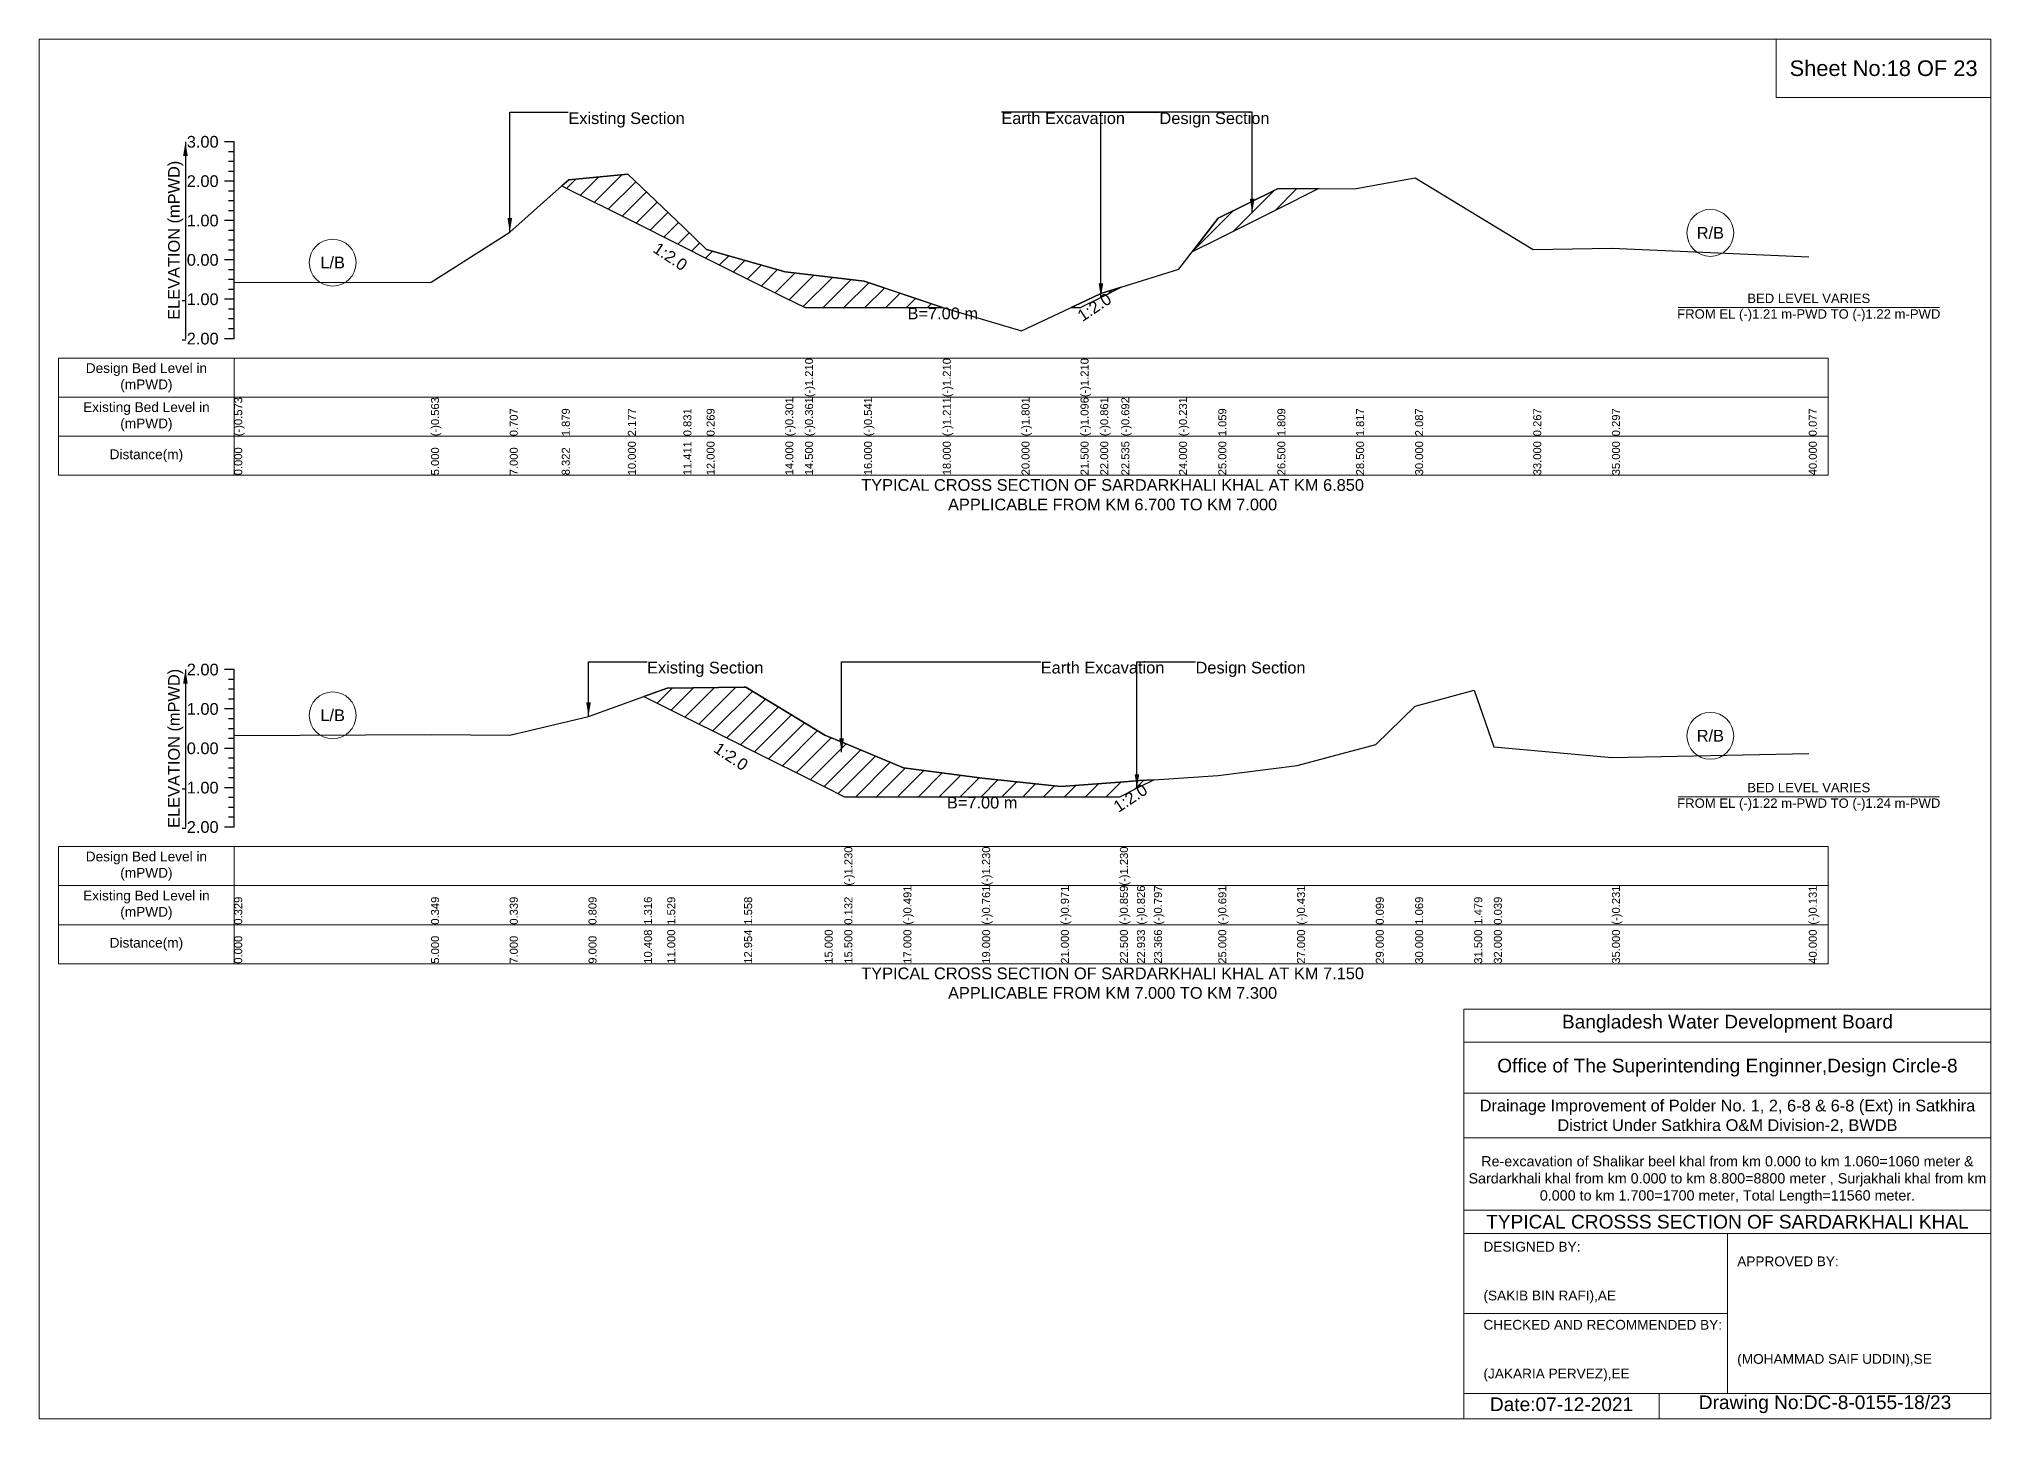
# Model space of a CAD drawing. Header units: inches. Extents: x 93000 to 506000, y -4242 to 0.
# Drawn here: x 270000 to 276000, y -4242 to 0 of the extents above; entities that cross this region are included whole.
import ezdxf

# ---------------------------------------------------------------- set-up
doc = ezdxf.new("R2010")
doc.units = ezdxf.units.IN
doc.header["$LTSCALE"] = 7
doc.header["$MEASUREMENT"] = 0
for name, color, linetype, lineweight in [('Cross section Data Border', 7, 'Continuous', 9), ('Cross Section Labels', 7, 'Continuous', 9), ('Existing_Bed_Level for Xsection', 7, 'Continuous', 25)]:
    doc.layers.add(name, color=color, linetype=linetype, lineweight=lineweight)
doc.styles.get("Standard").update_dxf_attribs({"font": 'arial.ttf'})
doc.dimstyles.get("Standard").update_dxf_attribs({"dimtxt": 0.18, "dimasz": 0.18, "dimexe": 0.18, "dimexo": 0.0625, "dimgap": 0.09, "dimtad": 0, "dimtih": 1, "dimtoh": 1, "dimdec": 4, "dimzin": 0, "dimdsep": 46, "dimtxsty": 'Standard', "dimcen": 0.09, "dimadec": 0, "dimazin": 0, "dimtfac": 1, "dimtdec": 4, "dimtofl": 0, "dimtmove": 0, "dimatfit": 3, "dimfxl": 1, "dimtolj": 1, "dimtzin": 0, "dimarcsym": 0})

msp = doc.modelspace()

# ---------------------------------------------------------------- hatches: boundary and pattern name
at = {"layer": 'Existing_Bed_Level for Xsection'}
h = msp.add_hatch(dxfattribs=at)
h.set_pattern_fill('ANSI31', color=256, scale=363, style=0)
h.paths.add_polyline_path([(271606.9, -451.7), (271628.5, -462.5), (271810, -553.2), (271980.7, -638.6), (272052, -674.2), (272294, -795.2), (272354.5, -825.5), (272536, -825.5), (272777.6, -825.5), (272536, -744.5), (272354.5, -722.8), (272294, -715.5), (272052, -646.5), (271980.7, -578.5), (271810, -415.7), (271628.5, -432.6)])
h = msp.add_hatch(dxfattribs=at)
h.set_pattern_fill('ANSI31', color=256, scale=363, style=0)
h.paths.add_polyline_path([(273545.5, -653.5), (273625, -613.7), (273806.5, -523), (273933.1, -459.7), (273806.5, -460.2), (273625, -550.9)])
h = msp.add_hatch(dxfattribs=at)
h.set_pattern_fill('ANSI31', color=256, scale=363, style=0)
h.paths.add_polyline_path([(273172.2, -825.5), (273201.5, -825.5), (273262, -795.2), (273264.1, -794.2), (273326.8, -762.9), (273264.1, -782.6), (273262, -783.3), (273201.5, -811.7)])
h = msp.add_hatch(dxfattribs=at)
h.set_pattern_fill('ANSI31', color=256, scale=363, style=0)
h.paths.add_polyline_path([(271859.4, -2021.3), (271931, -2057.1), (272167.4, -2175.3), (272173, -2178.1), (272415, -2299.1), (272475.5, -2329.3), (272657, -2329.3), (272899, -2329.3), (273141, -2329.3), (273322.5, -2329.3), (273374.9, -2303.2), (273383, -2299.1), (273427.2, -2277), (273383, -2279.8), (273374.9, -2280.5), (273322.5, -2284.4), (273141, -2298), (272899, -2272.6), (272657, -2239.9), (272475.5, -2164.6), (272415, -2139.5), (272173, -1991.9), (272167.4, -1992), (271931, -1995.5)])

# ---------------------------------------------------------------- linework, layer by layer
at = {"layer": 'Cross section Data Border'}
for points in [[(270060, -981.1), (275500, -981.1), (275500, -1341.1), (270060, -1341.1)], [(270060, -2482.5), (275500, -2482.5), (275500, -2842.5), (270060, -2842.5)]]:
    msp.add_lwpolyline(points, close=True, dxfattribs=at)
for points in [[(270600, -981.1), (270600, -1341.1)], [(270060, -1101.1), (275500, -1101.1)], [(270060, -1221.1), (275500, -1221.1)], [(270600, -2482.5), (270600, -2842.5)], [(270060, -2602.5), (275500, -2602.5)], [(270060, -2722.5), (275500, -2722.5)]]:
    msp.add_lwpolyline(points, dxfattribs=at)
at = {"layer": 'Cross Section Labels'}
for points in [[(270000, 0), (276000, 0), (276000, -4242), (270000, -4242)], [(275340, 0), (276000, 0), (276000, -180), (275340, -180)]]:
    msp.add_lwpolyline(points, close=True, dxfattribs=at)
for points in [[(275038.1, -825.5), (275841.9, -825.5)], [(275038.1, -2329.3), (275841.9, -2329.3)], [(274380, -4242), (274380, -2982), (276000, -2982)], [(274380, -3084), (276000, -3084)], [(274380, -3240), (276000, -3240)], [(274380, -3378), (276000, -3378)], [(274380, -3600), (276000, -3600)], [(274380, -3672), (276000, -3672)], [(275190, -3672), (275190, -4164)], [(274380, -3918), (275190, -3918)], [(274380, -4164), (276000, -4164)], [(274980, -4164), (274980, -4242)]]:
    msp.add_lwpolyline(points, dxfattribs=at)
for centre in [(275137.5, -596), (270902.5, -687.3), (270902.5, -2079), (275137.5, -2141.9)]:
    msp.add_circle(centre, 72, dxfattribs=at)
at = {"layer": 'Existing_Bed_Level for Xsection'}
for points in [[(270600, -316.1), (270570, -316.1)], [(270600, -346.3), (270582, -346.3)], [(270600, -921.1), (270600, -800.1), (270600, -679.1), (270600, -558.1), (270600, -437.1), (270600, -316.1)], [(270600, -376.6), (270582, -376.6)], [(270600, -406.8), (270582, -406.8)], [(270600, -748.4), (271205, -747.2), (271447, -593.5), (271606.9, -451.7), (271628.5, -432.6), (271810, -415.7), (271980.7, -578.5), (272052, -646.5), (272294, -715.5), (272354.5, -722.8), (272354.5, -722.8), (272536, -744.5), (272778, -825.6), (272778, -825.6), (273020, -897), (273201.5, -811.7), (273201.5, -811.7), (273262, -783.3), (273264.1, -782.6), (273326.8, -762.9), (273504, -707), (273625, -550.9), (273806.5, -460.2), (274048.5, -459.2), (274230, -426.6), (274593, -646.8), (274835, -643.1), (275440, -669.8)], [(270600, -437.1), (270570, -437.1)], [(270600, -467.3), (270582, -467.3)], [(270600, -497.6), (270582, -497.6)], [(270600, -527.8), (270582, -527.8)], [(270600, -558.1), (270570, -558.1)], [(270600, -588.3), (270582, -588.3)], [(270600, -618.6), (270582, -618.6)], [(270600, -648.8), (270582, -648.8)], [(270600, -679.1), (270570, -679.1)], [(270600, -709.3), (270582, -709.3)], [(270600, -739.6), (270582, -739.6)], [(270600, -769.8), (270582, -769.8)], [(270600, -800.1), (270570, -800.1)], [(270600, -830.3), (270582, -830.3)], [(270600, -860.6), (270582, -860.6)], [(270600, -890.8), (270582, -890.8)], [(270600, -921.1), (270570, -921.1)], [(270600, -1938.5), (270570, -1938.5)], [(270600, -1968.8), (270582, -1968.8)], [(270600, -2422.5), (270600, -2301.5), (270600, -2180.5), (270600, -2059.5), (270600, -1938.5)], [(270600, -1999), (270582, -1999)], [(270600, -2029.3), (270582, -2029.3)], [(270600, -2140.7), (271205, -2138.3), (271447, -2139.5), (271689, -2082.6), (271859.4, -2021.3), (271931, -1995.5), (272167.4, -1992), (272173, -1991.9), (272415, -2139.5), (272475.5, -2164.6), (272475.5, -2164.6), (272657, -2239.9), (272899, -2272.6), (272899, -2272.6), (273141, -2298), (273322.5, -2284.4), (273322.5, -2284.4), (273374.9, -2280.5), (273383, -2279.8), (273427.2, -2277), (273625, -2264.1), (273867, -2232.7), (274109, -2168.5), (274230, -2051.2), (274411.5, -2001.5), (274472, -2175.8), (274835, -2208.5), (275440, -2196.4)], [(270600, -2059.5), (270570, -2059.5)], [(270600, -2089.8), (270582, -2089.8)], [(270600, -2120), (270582, -2120)], [(270600, -2150.3), (270582, -2150.3)], [(270600, -2180.5), (270570, -2180.5)], [(270600, -2210.8), (270582, -2210.8)], [(270600, -2241), (270582, -2241)], [(270600, -2271.3), (270582, -2271.3)], [(270600, -2301.5), (270570, -2301.5)], [(270600, -2331.8), (270582, -2331.8)], [(270600, -2362), (270582, -2362)], [(270600, -2392.3), (270582, -2392.3)], [(270600, -2422.5), (270570, -2422.5)]]:
    msp.add_lwpolyline(points, dxfattribs=at)
for points in [[(271606.9, -451.7), (271606.9, -451.7), (271628.5, -462.5), (271810, -553.2), (271980.7, -638.6), (272052, -674.2), (272294, -795.2), (272354.5, -825.5), (272354.5, -825.5), (272536, -825.5), (272777.6, -825.5), (272536, -744.5), (272354.5, -722.8), (272354.5, -722.8), (272294, -715.5), (272052, -646.5), (271980.7, -578.5), (271810, -415.7), (271628.5, -432.6), (271606.9, -451.7)], [(273545.5, -653.5), (273625, -613.7), (273806.5, -523), (273933.1, -459.7), (273806.5, -460.2), (273625, -550.9)], [(273172.2, -825.5), (273201.5, -825.5), (273201.5, -825.5), (273262, -795.2), (273264.1, -794.2), (273326.8, -762.9), (273264.1, -782.6), (273262, -783.3), (273201.5, -811.7), (273201.5, -811.7)], [(271859.4, -2021.3), (271931, -2057.1), (272167.4, -2175.3), (272173, -2178.1), (272415, -2299.1), (272475.5, -2329.3), (272475.5, -2329.3), (272657, -2329.3), (272899, -2329.3), (272899, -2329.3), (273141, -2329.3), (273322.5, -2329.3), (273322.5, -2329.3), (273374.9, -2303.2), (273383, -2299.1), (273427.2, -2277), (273427.2, -2277), (273427.2, -2277), (273383, -2279.8), (273374.9, -2280.5), (273322.5, -2284.4), (273322.5, -2284.4), (273141, -2298), (272899, -2272.6), (272899, -2272.6), (272657, -2239.9), (272475.5, -2164.6), (272475.5, -2164.6), (272415, -2139.5), (272173, -1991.9), (272167.4, -1992), (271931, -1995.5)]]:
    msp.add_lwpolyline(points, close=True, dxfattribs=at)

# ---------------------------------------------------------------- texts
at = {"layer": 'Cross section Data Border', "char_height": 30, "width": 480, "attachment_point": 5}
for s, insert in [('Design Bed Level in (mPWD)', (270330, -1041.1)), ('Existing Bed Level in (mPWD)', (270330, -1161.1)), ('Distance(m)', (270330, -1281.1)), ('Design Bed Level in (mPWD)', (270330, -2542.5)), ('Existing Bed Level in (mPWD)', (270330, -2662.5)), ('Distance(m)', (270330, -2782.5))]:
    msp.add_mtext(s, dxfattribs=dict(at, insert=insert))
at = {"layer": 'Cross Section Labels'}
for s, insert, char_height, attachment_point in [('Sheet No:18 OF 23', (275670, -90), 48, 5), ('Existing Section', (271627, -225.3), 36, 1), ('Earth Excavation', (272958, -225.3), 36, 1), ('Design Section', (273444.1, -225.3), 36, 1), ('R/B', (275137.5, -596), 36, 5), ('L/B', (270902.5, -687.3), 36, 5), ('B=7.00 m', (272778, -825.5), 36, 2), ('BED LEVEL VARIES ^JFROM EL (-)1.21 m-PWD TO (-)1.22 m-PWD', (275440, -825.5), 28.8, 5), ('TYPICAL CROSS SECTION OF SARDARKHALI KHAL AT KM 6.850^JAPPLICABLE FROM KM 6.700 TO KM 7.000', (273300, -1401.1), 36, 5), ('Existing Section', (271869, -1914.3), 36, 1), ('Earth Excavation', (273079, -1914.3), 36, 1), ('Design Section', (273554.9, -1914.3), 36, 1), ('L/B', (270902.5, -2079), 36, 5), ('R/B', (275137.5, -2141.9), 36, 5), ('B=7.00 m', (272899, -2329.3), 36, 2), ('BED LEVEL VARIES ^JFROM EL (-)1.22 m-PWD TO (-)1.24 m-PWD', (275440, -2329.3), 28.8, 5), ('TYPICAL CROSS SECTION OF SARDARKHALI KHAL AT KM 7.150^JAPPLICABLE FROM KM 7.000 TO KM 7.300', (273300, -2902.5), 36, 5), ('Bangladesh Water Development Board', (275190, -3027), 42, 5), ('Office of The Superintending Enginner,Design Circle-8', (275190, -3162), 42, 5)]:
    msp.add_mtext(s, dxfattribs=dict(at, insert=insert, char_height=char_height, attachment_point=attachment_point))
at = {"layer": 'Cross Section Labels', "char_height": 36, "attachment_point": 2}
for insert, rotation in [((271950.5, -653.7), 326.30993), ((273233.9, -809.3), 33.69007), ((272137.2, -2190.4), 326.30993), ((273344.6, -2318.3), 33.69007)]:
    msp.add_mtext('1:2.0', dxfattribs=dict(at, insert=insert, rotation=rotation))
at = {"layer": 'Cross Section Labels'}
for s, insert, char_height, width, attachment_point in [('Drainage Improvement of Polder No. 1, 2, 6-8 & 6-8 (Ext) in Satkhira District Under Satkhira O&M Division-2, BWDB', (275190, -3312), 36, 1680, 5), ('Re-excavation of Shalikar beel khal from km 0.000 to km 1.060=1060 meter & Sardarkhali khal from km 0.000 to km 8.800=8800 meter , Surjakhali khal from km 0.000 to km 1.700=1700 meter, Total Length=11560 meter.', (275190, -3507), 31.4683, 1620, 5), ('TYPICAL CROSSS SECTION OF SARDARKHALI KHAL', (275190, -3636), 42, 1680, 5), ('DESIGNED BY:^J^J^J(SAKIB BIN RAFI),AE', (274440, -3792), 30, 840, 4), ('APPROVED BY:^J^J^J^J^J^J(MOHAMMAD SAIF UDDIN),SE', (275220, -3912), 30, 840, 4), ('CHECKED AND RECOMMENDED BY:^J^J^J(JAKARIA PERVEZ),EE', (274440, -4032), 30, 840, 4), ('Date:07-12-2021', (274680, -4197), 42, 840, 5), ('Drawing No:DC-8-0155-18/23', (275490, -4197), 42, 1320, 5)]:
    msp.add_mtext(s, dxfattribs=dict(at, insert=insert, char_height=char_height, width=width, attachment_point=attachment_point))
at = {"layer": 'Existing_Bed_Level for Xsection', "char_height": 36, "attachment_point": 6}
for s, insert in [('3.00', (270552, -316.1)), ('2.00', (270552, -437.1)), ('1.00', (270552, -558.1)), ('0.00', (270552, -679.1)), ('-1.00', (270552, -800.1)), ('-2.00', (270552, -921.1)), ('2.00', (270552, -1938.5)), ('1.00', (270552, -2059.5)), ('0.00', (270552, -2180.5)), ('-1.00', (270552, -2301.5)), ('-2.00', (270552, -2422.5))]:
    msp.add_mtext(s, dxfattribs=dict(at, insert=insert))
at = {"layer": 'Existing_Bed_Level for Xsection', "rotation": 90}
for s, insert, char_height, attachment_point in [('ELEVATION (mPWD)', (270420, -618.6), 36, 5), ('(-)1.210', (272354.5, -1101.1), 24.6, 1), ('(-)1.210', (272778, -1101.1), 24.6, 1), ('(-)1.210', (273201.5, -1101.1), 24.6, 1), ('(-)0.573', (270600, -1221.1), 24.6, 1), ('(-)0.563', (271205, -1221.1), 24.6, 1), ('0.707', (271447, -1221.1), 24.6, 1), ('1.879', (271606.9, -1221.1), 24.6, 1), ('2.177', (271810, -1221.1), 24.6, 1), ('0.831', (271980.7, -1221.1), 24.6, 1), ('0.269', (272052, -1221.1), 24.6, 1), ('(-)0.301', (272294, -1221.1), 24.6, 1), ('(-)0.361', (272354.5, -1221.1), 24.6, 1), ('(-)0.541', (272536, -1221.1), 24.6, 1), ('(-)1.211', (272778, -1221.1), 24.6, 1), ('(-)1.801', (273020, -1221.1), 24.6, 1), ('(-)1.096', (273201.5, -1221.1), 24.6, 1), ('(-)0.861', (273262, -1221.1), 24.6, 1), ('(-)0.692', (273326.8, -1221.1), 24.6, 1), ('(-)0.231', (273504, -1221.1), 24.6, 1), ('1.059', (273625, -1221.1), 24.6, 1), ('1.809', (273806.5, -1221.1), 24.6, 1), ('1.817', (274048.5, -1221.1), 24.6, 1), ('2.087', (274230, -1221.1), 24.6, 1), ('0.267', (274593, -1221.1), 24.6, 1), ('0.297', (274835, -1221.1), 24.6, 1), ('0.077', (275440, -1221.1), 24.6, 1), ('0.000', (270600, -1341.1), 24.6, 1), ('5.000', (271205, -1341.1), 24.6, 1), ('7.000', (271447, -1341.1), 24.6, 1), ('8.322', (271606.9, -1341.1), 24.6, 1), ('10.000', (271810, -1341.1), 24.6, 1), ('11.411', (271980.7, -1341.1), 24.6, 1), ('12.000', (272052, -1341.1), 24.6, 1), ('14.000', (272294, -1341.1), 24.6, 1), ('14.500', (272354.5, -1341.1), 24.6, 1), ('16.000', (272536, -1341.1), 24.6, 1), ('18.000', (272778, -1341.1), 24.6, 1), ('20.000', (273020, -1341.1), 24.6, 1), ('21.500', (273201.5, -1341.1), 24.6, 1), ('22.000', (273262, -1341.1), 24.6, 1), ('22.535', (273326.8, -1341.1), 24.6, 1), ('24.000', (273504, -1341.1), 24.6, 1), ('25.000', (273625, -1341.1), 24.6, 1), ('26.500', (273806.5, -1341.1), 24.6, 1), ('28.500', (274048.5, -1341.1), 24.6, 1), ('30.000', (274230, -1341.1), 24.6, 1), ('33.000', (274593, -1341.1), 24.6, 1), ('35.000', (274835, -1341.1), 24.6, 1), ('40.000', (275440, -1341.1), 24.6, 1), ('ELEVATION (mPWD)', (270420, -2180.5), 36, 5), ('(-)1.230', (272475.5, -2602.5), 24.6, 1), ('(-)1.230', (272899, -2602.5), 24.6, 1), ('(-)1.230', (273322.5, -2602.5), 24.6, 1), ('0.329', (270600, -2722.5), 24.6, 1), ('0.349', (271205, -2722.5), 24.6, 1), ('0.339', (271447, -2722.5), 24.6, 1), ('0.809', (271689, -2722.5), 24.6, 1), ('1.316', (271859.4, -2722.5), 24.6, 1), ('1.529', (271931, -2722.5), 24.6, 1), ('1.558', (272167.4, -2722.5), 24.6, 1), ('0.132', (272475.5, -2722.5), 24.6, 1), ('(-)0.491', (272657, -2722.5), 24.6, 1), ('(-)0.761', (272899, -2722.5), 24.6, 1), ('(-)0.971', (273141, -2722.5), 24.6, 1), ('(-)0.859', (273322.5, -2722.5), 24.6, 1), ('(-)0.826', (273374.9, -2722.5), 24.6, 1), ('(-)0.797', (273427.2, -2722.5), 24.6, 1), ('(-)0.691', (273625, -2722.5), 24.6, 1), ('(-)0.431', (273867, -2722.5), 24.6, 1), ('0.099', (274109, -2722.5), 24.6, 1), ('1.069', (274230, -2722.5), 24.6, 1), ('1.479', (274411.5, -2722.5), 24.6, 1), ('0.039', (274472, -2722.5), 24.6, 1), ('(-)0.231', (274835, -2722.5), 24.6, 1), ('(-)0.131', (275440, -2722.5), 24.6, 1), ('0.000', (270600, -2842.5), 24.6, 1), ('5.000', (271205, -2842.5), 24.6, 1), ('7.000', (271447, -2842.5), 24.6, 1), ('9.000', (271689, -2842.5), 24.6, 1), ('10.408', (271859.4, -2842.5), 24.6, 1), ('11.000', (271931, -2842.5), 24.6, 1), ('12.954', (272167.4, -2842.5), 24.6, 1), ('15.000', (272415, -2842.5), 24.6, 1), ('15.500', (272475.5, -2842.5), 24.6, 1), ('17.000', (272657, -2842.5), 24.6, 1), ('19.000', (272899, -2842.5), 24.6, 1), ('21.000', (273141, -2842.5), 24.6, 1), ('22.500', (273322.5, -2842.5), 24.6, 1), ('22.933', (273374.9, -2842.5), 24.6, 1), ('23.366', (273427.2, -2842.5), 24.6, 1), ('25.000', (273625, -2842.5), 24.6, 1), ('27.000', (273867, -2842.5), 24.6, 1), ('29.000', (274109, -2842.5), 24.6, 1), ('30.000', (274230, -2842.5), 24.6, 1), ('31.500', (274411.5, -2842.5), 24.6, 1), ('32.000', (274472, -2842.5), 24.6, 1), ('35.000', (274835, -2842.5), 24.6, 1), ('40.000', (275440, -2842.5), 24.6, 1)]:
    msp.add_mtext(s, dxfattribs=dict(at, insert=insert, char_height=char_height, attachment_point=attachment_point))

# ---------------------------------------------------------------- leaders
at = {"layer": 'Cross Section Labels', "annotation_type": 0, "has_hookline": 1}
for points, hookline_direction, text_width in [([(271447, -593.5), (271447, -225.3), (271626.9, -225.3)], 0, 350.4), ([(273729, -534.2), (273729, -225.3), (272958.1, -225.3)], 1, 372.7), ([(273264.1, -794.2), (273264.1, -225.3), (273444, -225.3)], 0, 330.9), ([(271689, -2082.6), (271689, -1914.3), (271868.9, -1914.3)], 0, 350.4), ([(272466.9, -2192.5), (272466.9, -1914.3), (273078.9, -1914.3)], 0, 372.7), ([(273374.9, -2303.2), (273374.9, -1914.3), (273554.8, -1914.3)], 0, 330.9)]:
    msp.add_leader(points, dimstyle='Standard', override={"dimasz": 43.2}, dxfattribs=dict(at, hookline_direction=hookline_direction, text_width=text_width))
at = {"layer": 'Existing_Bed_Level for Xsection'}
for points in [[(270450, -316.1), (270450, -921.1)], [(270450, -1938.5), (270450, -2422.5)]]:
    msp.add_leader(points, dimstyle='Standard', override={"dimasz": 43.2}, dxfattribs=at)

doc.saveas('drawing.dxf')
